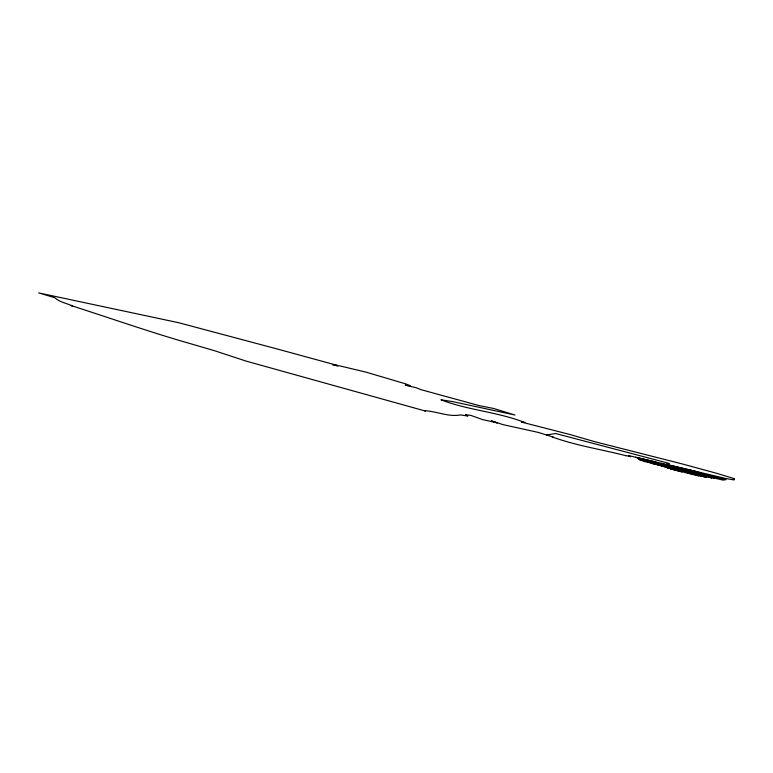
<?xml version="1.0" encoding="UTF-8"?>
<svg xmlns="http://www.w3.org/2000/svg" width="773" height="773" viewBox="0 0 773 773"><rect width="100%" height="100%" fill="white"/><g stroke="black" fill="none" stroke-linecap="round" stroke-linejoin="round"><path stroke-width="1.16" d="M666.21 464.351L669.341 463.462L555.642 433.508L546.617 435.015L538.23 432.397L502.981 424.628L492.005 421.034L491.261 420.918L497.252 422.908L482.352 419.517L470.95 415.439L465.433 414.666L467.8 416.029L460.457 414.927C448.475 417.178 436.523 411.275 424.677 410.666L425.43 411.052L246.394 361.184L213.87 350.517L179.404 340.468C143.044 329.675 107.244 317.133 71.135 305.586L72.43 305.847C66.594 303.287 59.579 302.175 54.835 297.711L38.65 292.899L178.843 322.756L277.613 349.087L337.376 365.416L332.477 364.605L337.898 366.151L339.057 365.716L366.016 372.142L406.144 384.017L410.299 385.737L405.274 385.147L416.241 387.737L420.86 389.64L479.279 405.632L493.454 408.424L514.973 415.024L452.785 401.631L440.968 399.805C468.158 410.27 497.725 411.932 524.848 422.522L521.524 422.087L570.02 434.532L595.258 441.827L682.134 463.906L716.88 473.356L734.35 478.671L733.355 478.951L734.273 479.453L734.05 479.956L724.958 478.303L666.239 464.341M667.36 467.694L677.94 470.197L673.612 468.448L652.228 463.414L667.312 467.346L665.118 466.428M654.364 461.684L628.459 455.558L630.565 456.659L625.579 455.471L626.072 455.722C601.462 449.432 576.397 445.692 552.395 437.016L553.207 437.093L546.617 435.015M637.097 457.577L696.966 471.723L703.855 474.264L644.054 460.418L635.483 457.191M645.784 461.027L638.556 459.346L643.88 461.355L672.877 468.148L666.075 465.713L645.784 461.027L651.195 463.056M698.715 473.318L726.089 479.647L722.987 480.101L678.897 469.781L671.65 467.124L687.535 470.689L692.946 472.757L714.059 478.043M690.589 471.849L701.623 474.419L698.492 473.231M681.989 469.82L690.328 471.752M665.862 466.486L655.726 463.723L658.296 464.708M679.931 469.037L676.848 468.235L680.578 469.684M680.897 469.424L672.085 467.269L672.568 467.462M678.771 469.008L681.863 469.82M674.636 468.341L683.651 470.467L679.283 468.786M675.216 468.573L692.946 472.757M693.41 473.81L698.657 475.917L685.313 472.651L678.539 469.916L695.797 474.38M680.868 470.854L706.686 477.385L696.019 474.864M670.172 468.786L682.356 471.984L668.123 467.974L680.462 471.211M699.333 474.719L704.116 476.342M689.458 469.994L696.135 472.477M681.226 467.994L688.521 470.718M672.056 465.771L680.085 468.767M702.657 475.047L689.197 471.076L692.308 472.255M648.75 460.35L656.702 463.356M653.658 461.423L662.007 464.583M706.686 475.994L708.841 476.825M660.731 464.486L663.505 465.549M702.029 475.24L711.691 478.062L708.242 476.69M661.659 463.288L669.37 466.283M701.874 474.864L703.517 475.511L700.947 474.98M653.378 462.785L655.852 463.761M694.888 473.211L696.985 474.042M688.492 471.704L690.579 472.535M684.569 471.24L687.574 472.438M679.448 468.844L682.83 470.206L674.017 468.042L674.5 468.235M674.684 467.887L677.1 468.853M673.998 467.694L674.558 467.916M676.095 468.535L676.655 468.757M672.5 467.336L675.158 468.409M682.008 470.177L684.008 470.989M688.231 472.593L693.333 474.661M673.215 469.172L675.129 469.955M665.437 466.902L667.679 467.829L658.577 464.882"/></g></svg>
